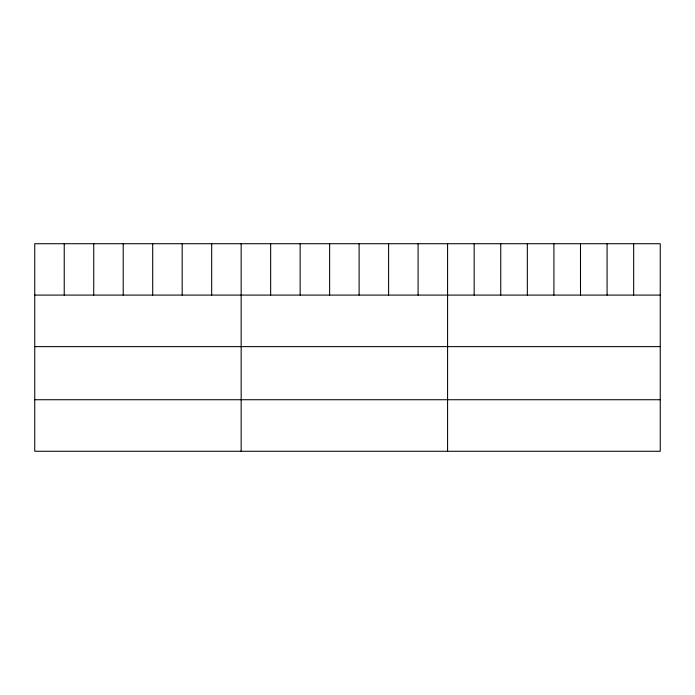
<?xml version="1.0" encoding="UTF-8"?>
<svg xmlns="http://www.w3.org/2000/svg" width="695" height="695" viewBox="0 0 695 695"><rect width="100%" height="100%" fill="white"/><g stroke="black" fill="none" stroke-linecap="round" stroke-linejoin="round"><path stroke-width="1.04" d="M660.25 295.088L660.25 451.272L34.75 451.272L34.75 243.728L660.25 243.728L660.25 295.088L34.75 295.088M34.75 346.623L660.25 346.623M34.75 399.729L660.25 399.729M633.666 243.728L633.666 295.088M607.082 243.728L607.082 295.088M580.499 243.728L580.499 295.088M553.915 243.728L553.915 295.088M527.331 243.728L527.331 295.088M500.748 243.728L500.748 295.088M474.164 243.728L474.164 295.088M447.58 243.728L447.58 451.272M418.095 243.728L418.095 295.088M388.601 243.728L388.601 295.088M359.115 243.728L359.115 295.088M329.63 243.728L329.63 295.088M300.144 243.728L300.144 295.088M270.65 243.728L270.65 295.088M241.165 243.728L241.165 451.272M211.68 243.728L211.68 295.088M182.186 243.728L182.186 295.088M152.7 243.728L152.7 295.088M123.215 243.728L123.215 295.088M93.729 243.728L93.729 295.088M64.235 243.728L64.235 295.088"/></g></svg>
